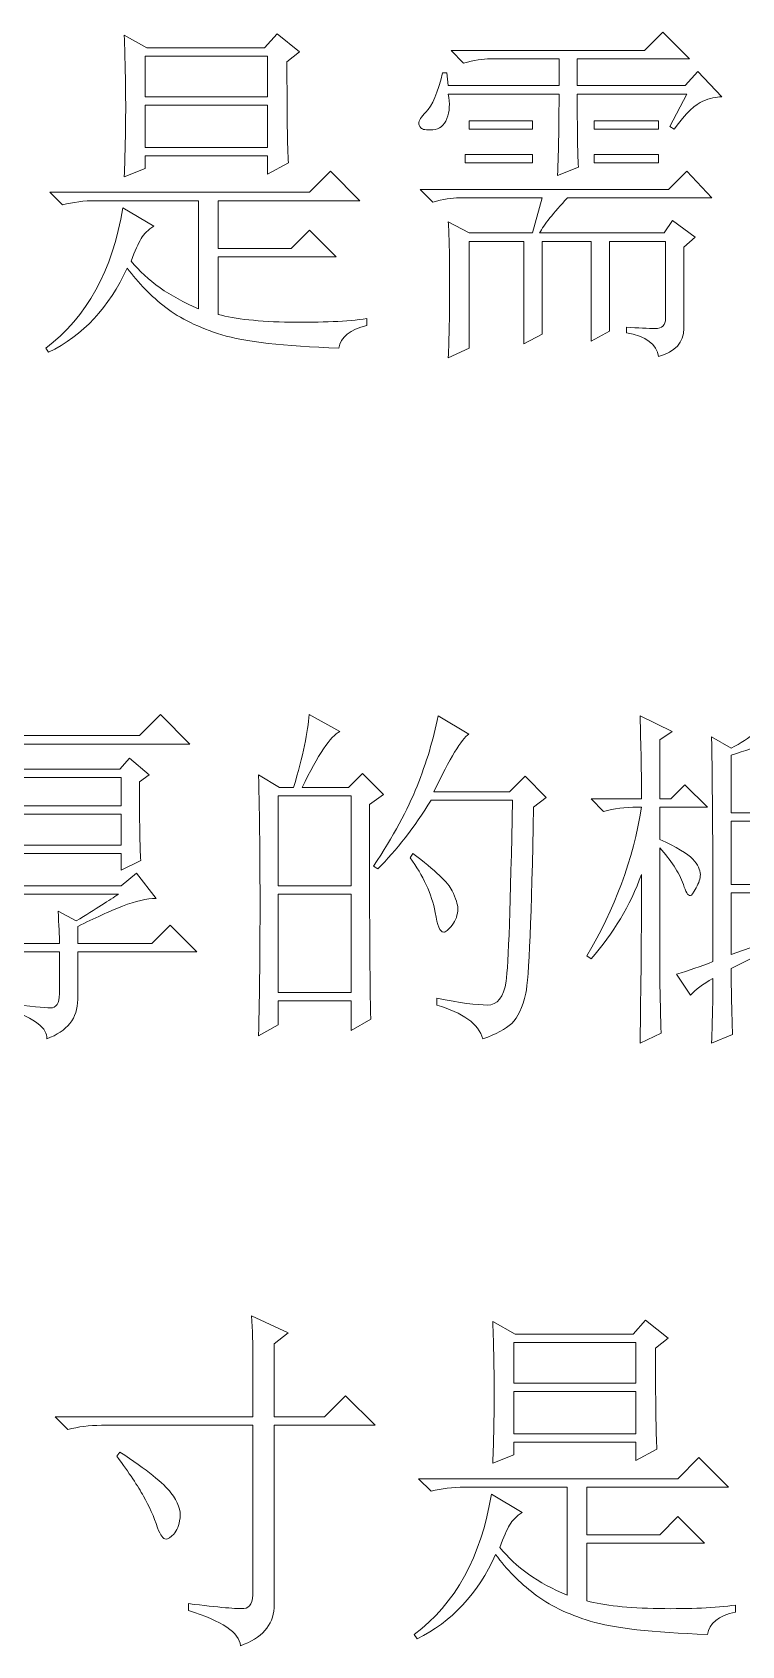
# Model space of a CAD drawing. Header units: inches. Extents: x -99 to 301, y -16 to 251.
# Drawn here: x 7.31 to 17.58, y -15.79 to 7.56 of the extents above; entities that cross this region are included whole.
import ezdxf

# ---------------------------------------------------------------- set-up
doc = ezdxf.new("R2010")
doc.units = ezdxf.units.IN
doc.header["$MEASUREMENT"] = 0
doc.layers.add('_U+68F0_U+52EE_U+934A', color=7, linetype='Continuous')

# ---------------------------------------------------------------- blocks, each defined once
blk = doc.blocks.new('block 4')
at = {"layer": '_U+68F0_U+52EE_U+934A', "lineweight": 0}
for points in [[(8.948, 7.216), (8.948, 6.627), (10.715, 6.627), (10.715, 7.216), (8.948, 7.216)], [(8.948, 6.505), (8.948, 5.896), (10.715, 5.896), (10.715, 6.505), (8.948, 6.505)], [(13.638, 6.282), (14.552, 6.282), (14.552, 6.16), (13.638, 6.16), (13.638, 6.282)], [(15.445, 6.282), (16.379, 6.282), (16.379, 6.16), (15.445, 6.16), (15.445, 6.282)], [(13.577, 5.794), (14.552, 5.794), (14.552, 5.672), (13.577, 5.672), (13.577, 5.794)], [(15.445, 5.794), (16.379, 5.794), (16.379, 5.672), (15.445, 5.672), (15.445, 5.794)]]:
    blk.add_lwpolyline(points, dxfattribs=at)
for points, knots in [([(8.643, 7.521), (8.643, 7.521), (8.968, 7.338), (8.968, 7.338), (8.968, 7.338), (10.674, 7.338), (10.674, 7.338), (10.674, 7.338), (10.857, 7.541), (10.857, 7.541), (10.857, 7.541), (11.181, 7.277), (11.181, 7.277), (11.181, 7.277), (10.999, 7.135), (10.999, 7.135), (10.999, 6.377), (11.005, 5.889), (11.019, 5.672), (11.019, 5.672), (10.715, 5.51), (10.715, 5.51), (10.715, 5.51), (10.715, 5.774), (10.715, 5.774), (10.715, 5.774), (8.948, 5.774), (8.948, 5.774), (8.948, 5.774), (8.948, 5.591), (8.948, 5.591), (8.948, 5.591), (8.643, 5.469), (8.643, 5.469), (8.657, 5.808), (8.664, 6.143), (8.664, 6.475), (8.664, 6.806), (8.657, 7.155), (8.643, 7.521)], [0, 0, 0, 0, 1, 1, 1, 2, 2, 2, 3, 3, 3, 4, 4, 4, 5, 5, 5, 6, 6, 6, 7, 7, 7, 8, 8, 8, 9, 9, 9, 10, 10, 10, 11, 11, 11, 12, 12, 12, 13, 13, 13, 13]), ([(15.222, 5.611), (15.222, 5.611), (14.918, 5.489), (14.918, 5.489), (14.931, 5.869), (14.938, 6.261), (14.938, 6.668), (14.938, 6.668), (13.334, 6.668), (13.334, 6.668), (13.361, 6.532), (13.354, 6.414), (13.314, 6.312), (13.273, 6.211), (13.205, 6.156), (13.111, 6.15), (13.016, 6.143), (12.958, 6.153), (12.938, 6.18), (12.918, 6.207), (12.907, 6.228), (12.907, 6.241), (12.907, 6.282), (12.941, 6.336), (13.009, 6.404), (13.103, 6.498), (13.185, 6.688), (13.253, 6.973), (13.253, 6.973), (13.314, 6.973), (13.314, 6.973), (13.314, 6.973), (13.334, 6.79), (13.334, 6.79), (13.334, 6.79), (14.938, 6.79), (14.938, 6.79), (14.938, 6.79), (14.938, 7.176), (14.938, 7.176), (14.938, 7.176), (13.943, 7.176), (13.943, 7.176), (13.834, 7.176), (13.706, 7.155), (13.557, 7.115), (13.557, 7.115), (13.375, 7.298), (13.375, 7.298), (13.375, 7.298), (16.176, 7.298), (16.176, 7.298), (16.176, 7.298), (16.44, 7.562), (16.44, 7.562), (16.44, 7.562), (16.826, 7.176), (16.826, 7.176), (16.826, 7.176), (15.202, 7.176), (15.202, 7.176), (15.202, 7.176), (15.202, 6.79), (15.202, 6.79), (15.202, 6.79), (16.765, 6.79), (16.765, 6.79), (16.765, 6.79), (16.948, 6.993), (16.948, 6.993), (16.948, 6.993), (17.293, 6.627), (17.293, 6.627), (17.212, 6.627), (17.121, 6.607), (17.019, 6.566), (16.917, 6.526), (16.779, 6.39), (16.603, 6.16), (16.603, 6.16), (16.542, 6.2), (16.542, 6.2), (16.542, 6.2), (16.786, 6.668), (16.786, 6.668), (16.786, 6.668), (15.202, 6.668), (15.202, 6.668), (15.202, 6.018), (15.208, 5.665), (15.222, 5.611)], [0, 0, 0, 0, 1, 1, 1, 2, 2, 2, 3, 3, 3, 4, 4, 4, 5, 5, 5, 6, 6, 6, 7, 7, 7, 8, 8, 8, 9, 9, 9, 10, 10, 10, 11, 11, 11, 12, 12, 12, 13, 13, 13, 14, 14, 14, 15, 15, 15, 16, 16, 16, 17, 17, 17, 18, 18, 18, 19, 19, 19, 20, 20, 20, 21, 21, 21, 22, 22, 22, 23, 23, 23, 24, 24, 24, 25, 25, 25, 26, 26, 26, 27, 27, 27, 28, 28, 28, 29, 29, 29, 30, 30, 30, 30]), ([(7.567, 5.246), (7.567, 5.246), (11.324, 5.246), (11.324, 5.246), (11.324, 5.246), (11.628, 5.55), (11.628, 5.55), (11.628, 5.55), (12.055, 5.124), (12.055, 5.124), (12.055, 5.124), (10.004, 5.124), (10.004, 5.124), (10.004, 5.124), (10.004, 4.433), (10.004, 4.433), (10.004, 4.433), (11.06, 4.433), (11.06, 4.433), (11.06, 4.433), (11.324, 4.697), (11.324, 4.697), (11.324, 4.697), (11.71, 4.311), (11.71, 4.311), (11.71, 4.311), (10.004, 4.311), (10.004, 4.311), (10.004, 4.311), (10.004, 3.479), (10.004, 3.479), (10.247, 3.411), (10.596, 3.373), (11.049, 3.367), (11.503, 3.36), (11.872, 3.377), (12.156, 3.418), (12.156, 3.418), (12.156, 3.316), (12.156, 3.316), (11.912, 3.262), (11.777, 3.153), (11.75, 2.991), (10.951, 3.018), (10.386, 3.082), (10.055, 3.184), (9.723, 3.286), (9.452, 3.418), (9.243, 3.58), (9.032, 3.742), (8.847, 3.932), (8.684, 4.149), (8.427, 3.58), (8.048, 3.174), (7.547, 2.93), (7.547, 2.93), (7.507, 2.991), (7.507, 2.991), (8.102, 3.438), (8.474, 4.115), (8.623, 5.022), (8.623, 5.022), (9.07, 4.758), (9.07, 4.758), (8.989, 4.704), (8.928, 4.643), (8.887, 4.575), (8.847, 4.508), (8.799, 4.399), (8.745, 4.251), (8.975, 3.966), (9.3, 3.736), (9.72, 3.56), (9.72, 3.56), (9.72, 5.124), (9.72, 5.124), (9.72, 5.124), (8.238, 5.124), (8.238, 5.124), (8.062, 5.124), (7.899, 5.104), (7.75, 5.063), (7.75, 5.063), (7.567, 5.246), (7.567, 5.246)], [0, 0, 0, 0, 1, 1, 1, 2, 2, 2, 3, 3, 3, 4, 4, 4, 5, 5, 5, 6, 6, 6, 7, 7, 7, 8, 8, 8, 9, 9, 9, 10, 10, 10, 11, 11, 11, 12, 12, 12, 13, 13, 13, 14, 14, 14, 15, 15, 15, 16, 16, 16, 17, 17, 17, 18, 18, 18, 19, 19, 19, 20, 20, 20, 21, 21, 21, 22, 22, 22, 23, 23, 23, 24, 24, 24, 25, 25, 25, 26, 26, 26, 27, 27, 27, 28, 28, 28, 28]), ([(14.552, 4.657), (14.552, 4.657), (14.694, 5.165), (14.694, 5.165), (14.694, 5.165), (13.496, 5.165), (13.496, 5.165), (13.388, 5.165), (13.259, 5.144), (13.111, 5.104), (13.111, 5.104), (12.928, 5.286), (12.928, 5.286), (12.928, 5.286), (16.522, 5.286), (16.522, 5.286), (16.522, 5.286), (16.786, 5.55), (16.786, 5.55), (16.786, 5.55), (17.151, 5.165), (17.151, 5.165), (17.151, 5.165), (15.06, 5.165), (15.06, 5.165), (14.857, 4.948), (14.721, 4.779), (14.654, 4.657), (14.654, 4.657), (16.461, 4.657), (16.461, 4.657), (16.461, 4.657), (16.583, 4.84), (16.583, 4.84), (16.583, 4.84), (16.907, 4.596), (16.907, 4.596), (16.907, 4.596), (16.745, 4.453), (16.745, 4.453), (16.745, 4.453), (16.745, 3.275), (16.745, 3.275), (16.745, 3.072), (16.623, 2.937), (16.379, 2.869), (16.352, 3.045), (16.197, 3.161), (15.913, 3.214), (15.913, 3.214), (15.913, 3.296), (15.913, 3.296), (16.088, 3.282), (16.227, 3.275), (16.329, 3.275), (16.43, 3.275), (16.481, 3.323), (16.481, 3.418), (16.481, 3.418), (16.481, 4.535), (16.481, 4.535), (16.481, 4.535), (15.669, 4.535), (15.669, 4.535), (15.669, 4.535), (15.669, 3.235), (15.669, 3.235), (15.669, 3.235), (15.405, 3.092), (15.405, 3.092), (15.405, 3.092), (15.405, 4.535), (15.405, 4.535), (15.405, 4.535), (14.694, 4.535), (14.694, 4.535), (14.694, 4.535), (14.694, 3.194), (14.694, 3.194), (14.694, 3.194), (14.43, 3.052), (14.43, 3.052), (14.43, 3.052), (14.43, 4.535), (14.43, 4.535), (14.43, 4.535), (13.638, 4.535), (13.638, 4.535), (13.638, 4.535), (13.638, 2.991), (13.638, 2.991), (13.638, 2.991), (13.334, 2.849), (13.334, 2.849), (13.347, 3.133), (13.354, 3.489), (13.354, 3.915), (13.354, 4.342), (13.347, 4.643), (13.334, 4.819), (13.334, 4.819), (13.638, 4.657), (13.638, 4.657), (13.638, 4.657), (14.552, 4.657), (14.552, 4.657)], [0, 0, 0, 0, 1, 1, 1, 2, 2, 2, 3, 3, 3, 4, 4, 4, 5, 5, 5, 6, 6, 6, 7, 7, 7, 8, 8, 8, 9, 9, 9, 10, 10, 10, 11, 11, 11, 12, 12, 12, 13, 13, 13, 14, 14, 14, 15, 15, 15, 16, 16, 16, 17, 17, 17, 18, 18, 18, 19, 19, 19, 20, 20, 20, 21, 21, 21, 22, 22, 22, 23, 23, 23, 24, 24, 24, 25, 25, 25, 26, 26, 26, 27, 27, 27, 28, 28, 28, 29, 29, 29, 30, 30, 30, 31, 31, 31, 32, 32, 32, 33, 33, 33, 34, 34, 34, 35, 35, 35, 35])]:
    blk.add_open_spline(points, degree=3, knots=knots, dxfattribs=at)
blk = doc.blocks.new('block 5')
at = {"layer": '_U+68F0_U+52EE_U+934A', "lineweight": 0}
for points in [[(14.284, -11.399), (14.284, -11.988), (16.05, -11.988), (16.05, -11.399), (14.284, -11.399)], [(14.284, -12.11), (14.284, -12.719), (16.05, -12.719), (16.05, -12.11), (14.284, -12.11)]]:
    blk.add_lwpolyline(points, dxfattribs=at)
for points, knots in [([(9.573, -15.178), (10.02, -15.232), (10.287, -15.256), (10.375, -15.249), (10.463, -15.242), (10.507, -15.157), (10.507, -14.994), (10.507, -14.994), (10.507, -12.597), (10.507, -12.597), (10.507, -12.597), (8.314, -12.597), (8.314, -12.597), (8.138, -12.597), (7.976, -12.618), (7.827, -12.659), (7.827, -12.659), (7.644, -12.476), (7.644, -12.476), (7.644, -12.476), (10.507, -12.476), (10.507, -12.476), (10.507, -12.476), (10.507, -11.643), (10.507, -11.643), (10.507, -11.427), (10.5, -11.217), (10.487, -11.013), (10.487, -11.013), (11.015, -11.257), (11.015, -11.257), (11.015, -11.257), (10.812, -11.419), (10.812, -11.419), (10.812, -11.419), (10.812, -12.476), (10.812, -12.476), (10.812, -12.476), (11.543, -12.476), (11.543, -12.476), (11.543, -12.476), (11.847, -12.171), (11.847, -12.171), (11.847, -12.171), (12.274, -12.597), (12.274, -12.597), (12.274, -12.597), (10.812, -12.597), (10.812, -12.597), (10.812, -12.597), (10.812, -15.238), (10.812, -15.238), (10.798, -15.495), (10.636, -15.679), (10.325, -15.787), (10.311, -15.597), (10.06, -15.428), (9.573, -15.279), (9.573, -15.279), (9.573, -15.178), (9.573, -15.178)], [0, 0, 0, 0, 1, 1, 1, 2, 2, 2, 3, 3, 3, 4, 4, 4, 5, 5, 5, 6, 6, 6, 7, 7, 7, 8, 8, 8, 9, 9, 9, 10, 10, 10, 11, 11, 11, 12, 12, 12, 13, 13, 13, 14, 14, 14, 15, 15, 15, 16, 16, 16, 17, 17, 17, 18, 18, 18, 19, 19, 19, 20, 20, 20, 20]), ([(13.979, -11.095), (13.979, -11.095), (14.304, -11.277), (14.304, -11.277), (14.304, -11.277), (16.01, -11.277), (16.01, -11.277), (16.01, -11.277), (16.192, -11.074), (16.192, -11.074), (16.192, -11.074), (16.517, -11.338), (16.517, -11.338), (16.517, -11.338), (16.335, -11.48), (16.335, -11.48), (16.335, -12.239), (16.341, -12.726), (16.355, -12.943), (16.355, -12.943), (16.05, -13.106), (16.05, -13.106), (16.05, -13.106), (16.05, -12.841), (16.05, -12.841), (16.05, -12.841), (14.284, -12.841), (14.284, -12.841), (14.284, -12.841), (14.284, -13.025), (14.284, -13.025), (14.284, -13.025), (13.979, -13.146), (13.979, -13.146), (13.993, -12.807), (13.999, -12.473), (13.999, -12.141), (13.999, -11.809), (13.993, -11.46), (13.979, -11.095)], [0, 0, 0, 0, 1, 1, 1, 2, 2, 2, 3, 3, 3, 4, 4, 4, 5, 5, 5, 6, 6, 6, 7, 7, 7, 8, 8, 8, 9, 9, 9, 10, 10, 10, 11, 11, 11, 12, 12, 12, 13, 13, 13, 13]), ([(8.578, -12.984), (8.971, -13.241), (9.218, -13.437), (9.319, -13.573), (9.421, -13.708), (9.465, -13.83), (9.451, -13.938), (9.438, -14.047), (9.407, -14.125), (9.36, -14.172), (9.312, -14.219), (9.275, -14.243), (9.248, -14.243), (9.208, -14.243), (9.167, -14.189), (9.126, -14.081), (9.072, -13.918), (9.005, -13.766), (8.923, -13.623), (8.842, -13.481), (8.713, -13.288), (8.538, -13.045), (8.538, -13.045), (8.578, -12.984), (8.578, -12.984)], [0, 0, 0, 0, 1, 1, 1, 2, 2, 2, 3, 3, 3, 4, 4, 4, 5, 5, 5, 6, 6, 6, 7, 7, 7, 8, 8, 8, 8]), ([(12.903, -13.37), (12.903, -13.37), (16.659, -13.37), (16.659, -13.37), (16.659, -13.37), (16.964, -13.065), (16.964, -13.065), (16.964, -13.065), (17.39, -13.492), (17.39, -13.492), (17.39, -13.492), (15.34, -13.492), (15.34, -13.492), (15.34, -13.492), (15.34, -14.182), (15.34, -14.182), (15.34, -14.182), (16.396, -14.182), (16.396, -14.182), (16.396, -14.182), (16.659, -13.918), (16.659, -13.918), (16.659, -13.918), (17.045, -14.304), (17.045, -14.304), (17.045, -14.304), (15.34, -14.304), (15.34, -14.304), (15.34, -14.304), (15.34, -15.137), (15.34, -15.137), (15.583, -15.205), (15.932, -15.242), (16.385, -15.249), (16.839, -15.256), (17.208, -15.238), (17.492, -15.198), (17.492, -15.198), (17.492, -15.3), (17.492, -15.3), (17.248, -15.353), (17.113, -15.462), (17.086, -15.624), (16.287, -15.597), (15.722, -15.533), (15.39, -15.431), (15.059, -15.33), (14.788, -15.198), (14.578, -15.035), (14.368, -14.873), (14.182, -14.684), (14.02, -14.467), (13.762, -15.035), (13.384, -15.442), (12.883, -15.686), (12.883, -15.686), (12.842, -15.624), (12.842, -15.624), (13.438, -15.178), (13.81, -14.5), (13.959, -13.593), (13.959, -13.593), (14.406, -13.857), (14.406, -13.857), (14.324, -13.911), (14.263, -13.973), (14.223, -14.04), (14.182, -14.108), (14.135, -14.216), (14.081, -14.365), (14.311, -14.649), (14.636, -14.88), (15.055, -15.056), (15.055, -15.056), (15.055, -13.492), (15.055, -13.492), (15.055, -13.492), (13.573, -13.492), (13.573, -13.492), (13.397, -13.492), (13.235, -13.512), (13.086, -13.552), (13.086, -13.552), (12.903, -13.37), (12.903, -13.37)], [0, 0, 0, 0, 1, 1, 1, 2, 2, 2, 3, 3, 3, 4, 4, 4, 5, 5, 5, 6, 6, 6, 7, 7, 7, 8, 8, 8, 9, 9, 9, 10, 10, 10, 11, 11, 11, 12, 12, 12, 13, 13, 13, 14, 14, 14, 15, 15, 15, 16, 16, 16, 17, 17, 17, 18, 18, 18, 19, 19, 19, 20, 20, 20, 21, 21, 21, 22, 22, 22, 23, 23, 23, 24, 24, 24, 25, 25, 25, 26, 26, 26, 27, 27, 27, 28, 28, 28, 28])]:
    blk.add_open_spline(points, degree=3, knots=knots, dxfattribs=at)
blk = doc.blocks.new('block 6')
at = {"layer": '_U+68F0_U+52EE_U+934A', "lineweight": 0}
for points in [[(6.873, -3.225), (6.873, -3.632), (8.599, -3.632), (8.599, -3.225), (6.873, -3.225)], [(10.873, -3.49), (10.873, -4.79), (11.929, -4.79), (11.929, -3.49), (10.873, -3.49)], [(6.873, -3.754), (6.873, -4.201), (8.599, -4.201), (8.599, -3.754), (6.873, -3.754)], [(10.873, -4.912), (10.873, -6.333), (11.929, -6.333), (11.929, -4.912), (10.873, -4.912)]]:
    blk.add_lwpolyline(points, dxfattribs=at)
for points, knots in [([(5.715, -4.363), (5.715, -4.363), (5.715, -3.165), (5.715, -3.165), (5.715, -2.975), (5.709, -2.725), (5.695, -2.413), (5.695, -2.413), (6, -2.616), (6, -2.616), (6, -2.616), (8.863, -2.616), (8.863, -2.616), (8.863, -2.616), (9.167, -2.311), (9.167, -2.311), (9.167, -2.311), (9.594, -2.738), (9.594, -2.738), (9.594, -2.738), (5.979, -2.738), (5.979, -2.738), (5.979, -2.738), (5.979, -4.485), (5.979, -4.485), (5.979, -5.013), (5.925, -5.47), (5.817, -5.856), (5.709, -6.242), (5.485, -6.631), (5.147, -7.024), (5.147, -7.024), (5.086, -6.984), (5.086, -6.984), (5.302, -6.645), (5.462, -6.269), (5.563, -5.856), (5.664, -5.443), (5.715, -4.945), (5.715, -4.363)], [0, 0, 0, 0, 1, 1, 1, 2, 2, 2, 3, 3, 3, 4, 4, 4, 5, 5, 5, 6, 6, 6, 7, 7, 7, 8, 8, 8, 9, 9, 9, 10, 10, 10, 11, 11, 11, 12, 12, 12, 13, 13, 13, 13]), ([(12.193, -3.611), (12.193, -5.196), (12.199, -6.232), (12.213, -6.72), (12.213, -6.72), (11.929, -6.882), (11.929, -6.882), (11.929, -6.882), (11.929, -6.455), (11.929, -6.455), (11.929, -6.455), (10.873, -6.455), (10.873, -6.455), (10.873, -6.455), (10.873, -6.801), (10.873, -6.801), (10.873, -6.801), (10.589, -6.963), (10.589, -6.963), (10.602, -6.327), (10.609, -5.694), (10.609, -5.064), (10.609, -4.434), (10.602, -3.808), (10.589, -3.185), (10.589, -3.185), (10.893, -3.368), (10.893, -3.368), (10.893, -3.368), (11.096, -3.368), (11.096, -3.368), (11.231, -2.907), (11.306, -2.555), (11.32, -2.311), (11.32, -2.311), (11.766, -2.555), (11.766, -2.555), (11.631, -2.623), (11.448, -2.894), (11.218, -3.368), (11.218, -3.368), (11.888, -3.368), (11.888, -3.368), (11.888, -3.368), (12.091, -3.165), (12.091, -3.165), (12.091, -3.165), (12.395, -3.469), (12.395, -3.469), (12.395, -3.469), (12.193, -3.611), (12.193, -3.611)], [0, 0, 0, 0, 1, 1, 1, 2, 2, 2, 3, 3, 3, 4, 4, 4, 5, 5, 5, 6, 6, 6, 7, 7, 7, 8, 8, 8, 9, 9, 9, 10, 10, 10, 11, 11, 11, 12, 12, 12, 13, 13, 13, 14, 14, 14, 15, 15, 15, 16, 16, 16, 17, 17, 17, 17]), ([(13.187, -2.332), (13.187, -2.332), (13.634, -2.596), (13.634, -2.596), (13.525, -2.664), (13.357, -2.941), (13.127, -3.429), (13.127, -3.429), (14.223, -3.429), (14.223, -3.429), (14.223, -3.429), (14.446, -3.205), (14.446, -3.205), (14.446, -3.205), (14.751, -3.51), (14.751, -3.51), (14.751, -3.51), (14.568, -3.652), (14.568, -3.652), (14.541, -5.237), (14.504, -6.134), (14.456, -6.344), (14.409, -6.554), (14.341, -6.699), (14.253, -6.781), (14.165, -6.862), (14.027, -6.936), (13.837, -7.004), (13.769, -6.787), (13.546, -6.625), (13.167, -6.516), (13.167, -6.516), (13.167, -6.415), (13.167, -6.415), (13.505, -6.483), (13.749, -6.516), (13.898, -6.516), (14.047, -6.516), (14.138, -6.402), (14.172, -6.171), (14.206, -5.941), (14.236, -5.067), (14.263, -3.551), (14.263, -3.551), (13.086, -3.551), (13.086, -3.551), (12.842, -3.944), (12.585, -4.275), (12.314, -4.546), (12.314, -4.546), (12.254, -4.505), (12.254, -4.505), (12.538, -4.072), (12.747, -3.686), (12.883, -3.347), (13.018, -3.009), (13.12, -2.67), (13.187, -2.332)], [0, 0, 0, 0, 1, 1, 1, 2, 2, 2, 3, 3, 3, 4, 4, 4, 5, 5, 5, 6, 6, 6, 7, 7, 7, 8, 8, 8, 9, 9, 9, 10, 10, 10, 11, 11, 11, 12, 12, 12, 13, 13, 13, 14, 14, 14, 15, 15, 15, 16, 16, 16, 17, 17, 17, 18, 18, 18, 19, 19, 19, 19]), ([(16.396, -5.927), (16.396, -6.117), (16.402, -6.449), (16.416, -6.923), (16.416, -6.923), (16.111, -7.065), (16.111, -7.065), (16.124, -6.266), (16.132, -5.453), (16.132, -4.627), (15.969, -5.074), (15.725, -5.48), (15.401, -5.846), (15.401, -5.846), (15.34, -5.805), (15.34, -5.805), (15.746, -5.128), (16.01, -4.411), (16.132, -3.652), (16.132, -3.652), (16.071, -3.652), (16.071, -3.652), (15.895, -3.652), (15.732, -3.672), (15.583, -3.713), (15.583, -3.713), (15.401, -3.53), (15.401, -3.53), (15.401, -3.53), (16.132, -3.53), (16.132, -3.53), (16.132, -3.165), (16.124, -2.765), (16.111, -2.332), (16.111, -2.332), (16.578, -2.555), (16.578, -2.555), (16.578, -2.555), (16.396, -2.677), (16.396, -2.677), (16.396, -2.677), (16.396, -3.53), (16.396, -3.53), (16.396, -3.53), (16.558, -3.53), (16.558, -3.53), (16.558, -3.53), (16.761, -3.327), (16.761, -3.327), (16.761, -3.327), (17.086, -3.652), (17.086, -3.652), (17.086, -3.652), (16.396, -3.652), (16.396, -3.652), (16.396, -3.652), (16.396, -4.119), (16.396, -4.119), (16.639, -4.228), (16.798, -4.323), (16.873, -4.404), (16.947, -4.485), (16.984, -4.56), (16.984, -4.627), (16.984, -4.682), (16.964, -4.746), (16.923, -4.82), (16.883, -4.895), (16.855, -4.932), (16.842, -4.932), (16.802, -4.932), (16.768, -4.878), (16.741, -4.769), (16.673, -4.594), (16.558, -4.417), (16.396, -4.241), (16.396, -4.241), (16.396, -5.927), (16.396, -5.927)], [0, 0, 0, 0, 1, 1, 1, 2, 2, 2, 3, 3, 3, 4, 4, 4, 5, 5, 5, 6, 6, 6, 7, 7, 7, 8, 8, 8, 9, 9, 9, 10, 10, 10, 11, 11, 11, 12, 12, 12, 13, 13, 13, 14, 14, 14, 15, 15, 15, 16, 16, 16, 17, 17, 17, 18, 18, 18, 19, 19, 19, 20, 20, 20, 21, 21, 21, 22, 22, 22, 23, 23, 23, 24, 24, 24, 25, 25, 25, 26, 26, 26, 26]), ([(17.431, -5.785), (17.431, -5.785), (18.243, -5.501), (18.243, -5.501), (18.243, -5.501), (18.284, -5.562), (18.284, -5.562), (18.284, -5.562), (17.431, -5.988), (17.431, -5.988), (17.431, -6.327), (17.438, -6.645), (17.451, -6.943), (17.451, -6.943), (17.147, -7.065), (17.147, -7.065), (17.16, -6.699), (17.167, -6.388), (17.167, -6.131), (17.018, -6.212), (16.91, -6.293), (16.842, -6.374), (16.842, -6.374), (16.639, -6.07), (16.639, -6.07), (16.815, -6.015), (16.991, -5.955), (17.167, -5.887), (17.167, -4.384), (17.16, -3.3), (17.147, -2.636), (17.147, -2.636), (17.431, -2.799), (17.431, -2.799), (17.702, -2.65), (17.905, -2.501), (18.04, -2.352), (18.04, -2.352), (18.324, -2.636), (18.324, -2.636), (18.189, -2.664), (18.057, -2.697), (17.929, -2.738), (17.8, -2.778), (17.634, -2.833), (17.431, -2.9), (17.431, -2.9), (17.431, -3.733), (17.431, -3.733), (17.431, -3.733), (17.756, -3.733), (17.756, -3.733), (17.756, -3.733), (17.939, -3.551), (17.939, -3.551), (17.939, -3.551), (18.243, -3.855), (18.243, -3.855), (18.243, -3.855), (17.431, -3.855), (17.431, -3.855), (17.431, -3.855), (17.431, -4.769), (17.431, -4.769), (17.431, -4.769), (17.736, -4.769), (17.736, -4.769), (17.736, -4.769), (17.918, -4.586), (17.918, -4.586), (17.918, -4.586), (18.223, -4.891), (18.223, -4.891), (18.223, -4.891), (17.431, -4.891), (17.431, -4.891), (17.431, -4.891), (17.431, -5.785), (17.431, -5.785)], [0, 0, 0, 0, 1, 1, 1, 2, 2, 2, 3, 3, 3, 4, 4, 4, 5, 5, 5, 6, 6, 6, 7, 7, 7, 8, 8, 8, 9, 9, 9, 10, 10, 10, 11, 11, 11, 12, 12, 12, 13, 13, 13, 14, 14, 14, 15, 15, 15, 16, 16, 16, 17, 17, 17, 18, 18, 18, 19, 19, 19, 20, 20, 20, 21, 21, 21, 22, 22, 22, 23, 23, 23, 24, 24, 24, 25, 25, 25, 26, 26, 26, 26]), ([(8.863, -3.286), (8.863, -3.855), (8.869, -4.234), (8.883, -4.424), (8.883, -4.424), (8.599, -4.566), (8.599, -4.566), (8.599, -4.566), (8.599, -4.323), (8.599, -4.323), (8.599, -4.323), (6.873, -4.323), (6.873, -4.323), (6.873, -4.323), (6.873, -4.485), (6.873, -4.485), (6.873, -4.485), (6.588, -4.627), (6.588, -4.627), (6.602, -4.343), (6.609, -4.062), (6.609, -3.784), (6.609, -3.507), (6.602, -3.225), (6.588, -2.941), (6.588, -2.941), (6.893, -3.104), (6.893, -3.104), (6.893, -3.104), (8.578, -3.104), (8.578, -3.104), (8.578, -3.104), (8.72, -2.941), (8.72, -2.941), (8.72, -2.941), (9.005, -3.185), (9.005, -3.185), (9.005, -3.185), (8.863, -3.286), (8.863, -3.286)], [0, 0, 0, 0, 1, 1, 1, 2, 2, 2, 3, 3, 3, 4, 4, 4, 5, 5, 5, 6, 6, 6, 7, 7, 7, 8, 8, 8, 9, 9, 9, 10, 10, 10, 11, 11, 11, 12, 12, 12, 13, 13, 13, 13]), ([(12.822, -4.323), (13.147, -4.566), (13.336, -4.746), (13.39, -4.861), (13.444, -4.976), (13.472, -5.061), (13.472, -5.115), (13.472, -5.21), (13.444, -5.291), (13.39, -5.359), (13.336, -5.426), (13.296, -5.46), (13.268, -5.46), (13.214, -5.46), (13.174, -5.365), (13.147, -5.176), (13.092, -4.905), (12.971, -4.641), (12.781, -4.384), (12.781, -4.384), (12.822, -4.323), (12.822, -4.323)], [0, 0, 0, 0, 1, 1, 1, 2, 2, 2, 3, 3, 3, 4, 4, 4, 5, 5, 5, 6, 6, 6, 7, 7, 7, 7]), ([(7.705, -5.623), (7.705, -5.514), (7.698, -5.359), (7.685, -5.155), (7.685, -5.155), (7.949, -5.298), (7.949, -5.298), (8.233, -5.122), (8.436, -4.993), (8.558, -4.912), (8.558, -4.912), (6.954, -4.912), (6.954, -4.912), (6.778, -4.912), (6.615, -4.932), (6.466, -4.973), (6.466, -4.973), (6.284, -4.79), (6.284, -4.79), (6.284, -4.79), (8.599, -4.79), (8.599, -4.79), (8.599, -4.79), (8.822, -4.607), (8.822, -4.607), (8.822, -4.607), (9.106, -4.973), (9.106, -4.973), (8.971, -4.973), (8.808, -5.01), (8.619, -5.084), (8.429, -5.159), (8.213, -5.257), (7.969, -5.379), (7.969, -5.379), (7.969, -5.623), (7.969, -5.623), (7.969, -5.623), (9.045, -5.623), (9.045, -5.623), (9.045, -5.623), (9.309, -5.359), (9.309, -5.359), (9.309, -5.359), (9.695, -5.744), (9.695, -5.744), (9.695, -5.744), (7.969, -5.744), (7.969, -5.744), (7.969, -5.744), (7.969, -6.435), (7.969, -6.435), (7.969, -6.706), (7.82, -6.895), (7.522, -7.004), (7.536, -6.855), (7.353, -6.712), (6.974, -6.577), (6.974, -6.577), (6.974, -6.496), (6.974, -6.496), (7.285, -6.537), (7.485, -6.557), (7.573, -6.557), (7.661, -6.557), (7.705, -6.49), (7.705, -6.354), (7.705, -6.354), (7.705, -5.744), (7.705, -5.744), (7.705, -5.744), (6.649, -5.744), (6.649, -5.744), (6.473, -5.744), (6.311, -5.765), (6.162, -5.805), (6.162, -5.805), (5.979, -5.623), (5.979, -5.623), (5.979, -5.623), (7.705, -5.623), (7.705, -5.623)], [0, 0, 0, 0, 1, 1, 1, 2, 2, 2, 3, 3, 3, 4, 4, 4, 5, 5, 5, 6, 6, 6, 7, 7, 7, 8, 8, 8, 9, 9, 9, 10, 10, 10, 11, 11, 11, 12, 12, 12, 13, 13, 13, 14, 14, 14, 15, 15, 15, 16, 16, 16, 17, 17, 17, 18, 18, 18, 19, 19, 19, 20, 20, 20, 21, 21, 21, 22, 22, 22, 23, 23, 23, 24, 24, 24, 25, 25, 25, 26, 26, 26, 27, 27, 27, 27])]:
    blk.add_open_spline(points, degree=3, knots=knots, dxfattribs=at)
blk = doc.blocks.new('block 3')
at = {"layer": '_U+68F0_U+52EE_U+934A'}
for name in ['block 4', 'block 6', 'block 5']:
    blk.add_blockref(name, (0, 0), dxfattribs=at)

msp = doc.modelspace()

# ---------------------------------------------------------------- block references
at = {"layer": '_U+68F0_U+52EE_U+934A'}
msp.add_blockref('block 3', (0, 0), dxfattribs=at)

doc.saveas('drawing.dxf')
